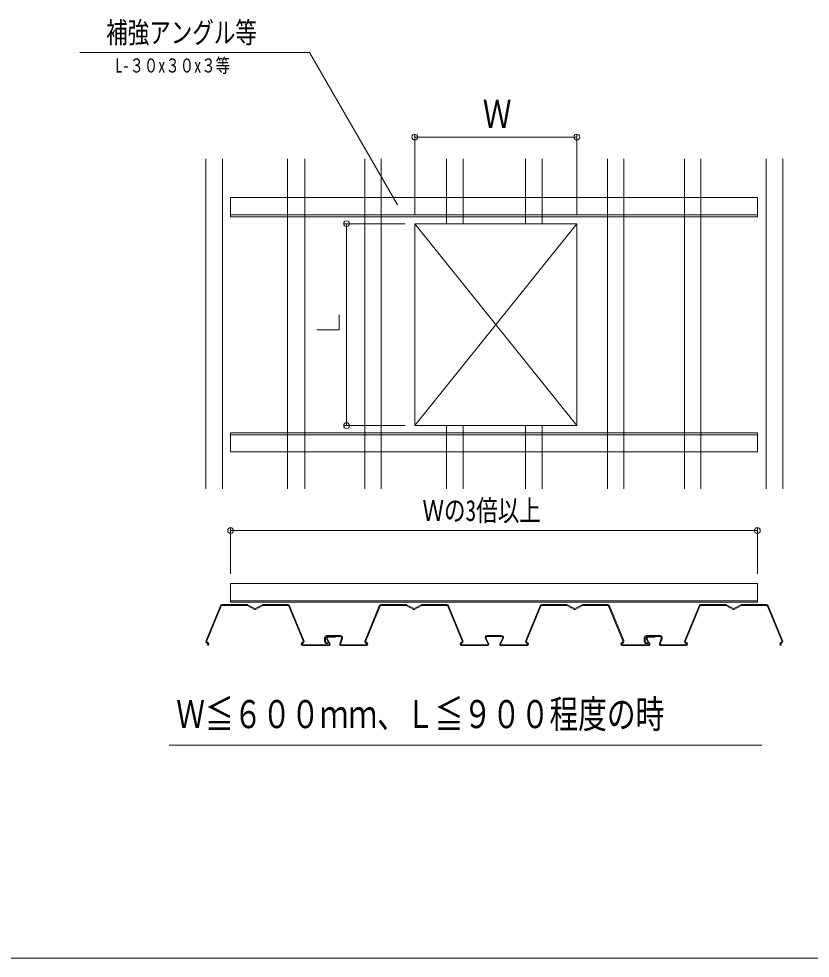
# Model space of a CAD drawing. Units: millimetres on the paper. Extents: x -292 to 292, y -205 to 205.
# Drawn here: x -4.4 to 43.5, y -46.4 to 10.4 of the extents above; entities that cross this region are included whole.
import ezdxf
from ezdxf.enums import TextEntityAlignment as Align

# ---------------------------------------------------------------- set-up
doc = ezdxf.new("R2010")
doc.units = ezdxf.units.MM
doc.linetypes.add('USER1', pattern=[3, 1.5, -1.5])
doc.layers.add('0-2_M1-0', color=7, linetype='Continuous', lineweight=18)
doc.layers.add('0-6_M2-2-0', color=7, linetype='Continuous', lineweight=18)
doc.styles.add('ＭＳ ゴシック', font='')
doc.styles.get('ＭＳ ゴシック').set_extended_font_data('MS Gothic')

msp = doc.modelspace()

# ---------------------------------------------------------------- linework, layer by layer
at = {"layer": '0-2_M1-0'}
for p, q in [((13.228, 8.376), (-0.666, 8.376)), ((13.228, 8.376), (18.547, -0.838)), ((19.585, -1.398), (19.585, 3.439)), ((29.39, -1.398), (29.39, 3.439)), ((19.585, 3.265), (29.39, 3.265)), ((6.956, 1.943), (6.956, -18.017)), ((7.951, 1.943), (7.951, -18.017)), ((11.899, 1.943), (11.899, -0.4)), ((12.944, 1.943), (12.944, -0.4)), ((16.569, 1.943), (16.569, -0.4)), ((17.563, 1.943), (17.563, -0.4)), ((21.511, 1.943), (21.511, -0.4)), ((22.507, 1.943), (22.507, -0.4)), ((26.293, 1.943), (26.293, -0.4)), ((27.289, 1.943), (27.289, -0.4)), ((31.237, 1.943), (31.237, -0.4)), ((32.222, 1.943), (32.222, -0.4)), ((35.902, 1.943), (35.902, -0.4)), ((36.897, 1.943), (36.897, -0.4)), ((40.845, 1.943), (40.845, -18.017)), ((41.84, 1.943), (41.84, -18.017)), ((8.449, -0.4), (40.306, -0.4)), ((8.449, -1.558), (8.449, -0.4)), ((40.306, -1.558), (40.306, -0.4)), ((8.449, -1.442), (40.306, -1.442)), ((8.449, -1.558), (40.306, -1.558)), ((11.899, -1.558), (11.899, -14.631)), ((12.944, -1.558), (12.944, -14.631)), ((16.569, -1.558), (16.569, -14.631)), ((17.563, -1.558), (17.563, -14.631)), ((21.511, -1.558), (21.511, -1.977)), ((22.507, -1.558), (22.507, -1.977)), ((26.293, -1.558), (26.293, -1.977)), ((27.289, -1.558), (27.289, -1.977)), ((31.237, -1.558), (31.237, -14.631)), ((32.222, -1.558), (32.222, -14.631)), ((35.902, -1.558), (35.902, -14.631)), ((36.897, -1.558), (36.897, -14.631)), ((19.006, -1.977), (15.289, -1.977)), ((15.463, -1.977), (15.463, -14.194)), ((29.39, -1.977), (19.585, -14.194)), ((29.39, -14.194), (19.585, -1.977)), ((19.006, -14.194), (15.289, -14.194)), ((21.511, -14.194), (21.511, -14.631)), ((22.507, -14.194), (22.507, -14.631)), ((26.293, -14.194), (26.293, -14.631)), ((27.289, -14.194), (27.289, -14.631)), ((8.449, -14.631), (40.306, -14.631)), ((8.449, -15.788), (8.449, -14.631)), ((8.449, -14.746), (40.306, -14.746)), ((40.306, -15.788), (40.306, -14.631)), ((8.449, -15.788), (40.306, -15.788)), ((11.899, -15.788), (11.899, -18.017)), ((12.944, -15.788), (12.944, -18.017)), ((16.569, -15.788), (16.569, -18.017)), ((17.563, -15.788), (17.563, -18.017)), ((21.511, -15.788), (21.511, -18.017)), ((22.507, -15.788), (22.507, -18.017)), ((26.293, -15.788), (26.293, -18.017)), ((27.289, -15.788), (27.289, -18.017)), ((31.237, -15.788), (31.237, -18.017)), ((32.222, -15.788), (32.222, -18.017)), ((35.902, -15.788), (35.902, -18.017)), ((36.897, -15.788), (36.897, -18.017)), ((8.449, -23.16), (8.449, -20.369)), ((40.306, -23.16), (40.306, -20.369)), ((8.449, -20.542), (40.306, -20.542)), ((8.449, -23.739), (8.449, -24.881)), ((8.449, -24.798), (40.306, -24.798)), ((8.449, -24.881), (40.306, -24.881)), ((7.831, -25.097), (6.965, -27.191)), ((7.879, -25.116), (7.013, -27.211)), ((7.951, -25.016), (9.419, -25.016)), ((7.951, -25.068), (9.419, -25.068)), ((9.456, -25.077), (9.888, -25.308)), ((9.48, -25.032), (9.913, -25.262)), ((9.937, -25.262), (10.369, -25.032)), ((9.961, -25.308), (10.394, -25.077)), ((10.43, -25.016), (11.899, -25.016)), ((10.43, -25.068), (11.899, -25.068)), ((11.971, -25.116), (12.836, -27.211)), ((12.019, -25.097), (12.884, -27.191)), ((17.444, -25.097), (16.578, -27.191)), ((17.491, -25.116), (16.626, -27.211)), ((17.563, -25.016), (19.032, -25.016)), ((17.563, -25.068), (19.032, -25.068)), ((19.068, -25.077), (19.501, -25.308)), ((19.093, -25.032), (19.525, -25.262)), ((19.55, -25.262), (19.982, -25.032)), ((19.574, -25.308), (20.007, -25.077)), ((20.043, -25.016), (21.511, -25.016)), ((20.043, -25.068), (21.511, -25.068)), ((21.583, -25.116), (22.449, -27.211)), ((21.631, -25.097), (22.497, -27.191)), ((27.169, -25.097), (26.303, -27.191)), ((27.217, -25.116), (26.351, -27.211)), ((27.289, -25.016), (28.757, -25.016)), ((27.289, -25.068), (28.757, -25.068)), ((28.793, -25.077), (29.226, -25.308)), ((28.818, -25.032), (29.25, -25.262)), ((29.275, -25.262), (29.707, -25.032)), ((29.299, -25.308), (29.732, -25.077)), ((29.768, -25.016), (31.237, -25.016)), ((29.768, -25.068), (31.237, -25.068)), ((31.308, -25.116), (32.174, -27.211)), ((31.356, -25.097), (32.222, -27.191)), ((36.778, -25.097), (35.912, -27.191)), ((36.825, -25.116), (35.96, -27.211)), ((36.897, -25.016), (38.366, -25.016)), ((36.897, -25.068), (38.366, -25.068)), ((38.402, -25.077), (38.835, -25.308)), ((38.427, -25.032), (38.859, -25.262)), ((38.884, -25.262), (39.316, -25.032)), ((38.908, -25.308), (39.34, -25.077)), ((39.377, -25.016), (40.845, -25.016)), ((39.377, -25.068), (40.845, -25.068)), ((40.917, -25.116), (41.783, -27.211)), ((40.965, -25.097), (41.831, -27.191)), ((14.135, -27.026), (14.135, -27.25)), ((14.187, -27.026), (14.187, -27.25)), ((14.264, -27.129), (14.422, -27.409)), ((14.265, -26.897), (15.085, -26.897)), ((14.265, -26.948), (15.085, -26.948)), ((14.309, -27.103), (14.468, -27.384)), ((14.377, -26.987), (14.767, -26.987)), ((15.159, -27.05), (15.047, -27.398)), ((15.208, -27.066), (15.096, -27.414)), ((23.859, -27.084), (24.021, -27.41)), ((23.906, -27.061), (24.068, -27.387)), ((23.975, -26.897), (24.825, -26.897)), ((23.975, -26.948), (24.825, -26.948)), ((24.894, -27.061), (24.732, -27.387)), ((24.941, -27.084), (24.779, -27.41)), ((33.469, -27.026), (33.469, -27.25)), ((33.521, -27.026), (33.521, -27.25)), ((33.599, -26.897), (34.419, -26.897)), ((33.599, -26.948), (34.419, -26.948)), ((33.602, -27.129), (33.76, -27.409)), ((33.647, -27.103), (33.805, -27.384)), ((33.715, -26.987), (34.105, -26.987)), ((34.493, -27.05), (34.38, -27.398)), ((34.542, -27.066), (34.43, -27.414)), ((7.002, -27.339), (7.076, -27.402)), ((7.035, -27.3), (7.109, -27.362)), ((12.815, -27.3), (12.74, -27.362)), ((12.848, -27.339), (12.774, -27.402)), ((12.79, -27.448), (14.4, -27.448)), ((12.79, -27.5), (14.4, -27.5)), ((14.265, -27.328), (14.339, -27.328)), ((15.121, -27.448), (16.672, -27.448)), ((15.121, -27.5), (16.672, -27.5)), ((16.614, -27.339), (16.688, -27.402)), ((16.648, -27.3), (16.722, -27.362)), ((22.427, -27.3), (22.353, -27.362)), ((22.461, -27.339), (22.386, -27.402)), ((22.403, -27.448), (23.998, -27.448)), ((22.403, -27.5), (23.998, -27.5)), ((24.802, -27.448), (26.397, -27.448)), ((24.802, -27.5), (26.397, -27.5)), ((26.339, -27.339), (26.414, -27.402)), ((26.373, -27.3), (26.447, -27.362)), ((32.152, -27.3), (32.078, -27.362)), ((32.186, -27.339), (32.112, -27.402)), ((32.128, -27.448), (33.738, -27.448)), ((32.128, -27.5), (33.738, -27.5)), ((33.599, -27.328), (33.673, -27.328)), ((34.455, -27.448), (36.006, -27.448)), ((34.455, -27.5), (36.006, -27.5)), ((35.948, -27.339), (36.022, -27.402)), ((35.982, -27.3), (36.056, -27.362)), ((41.761, -27.3), (41.687, -27.362)), ((41.795, -27.339), (41.72, -27.402)), ((4.743, -33.523), (40.568, -33.523))]:
    msp.add_line(p, q, dxfattribs=at)
at = {"layer": '0-2_M1-0', "linetype": 'USER1'}
for p, q in [((11.899, -0.4), (11.899, -1.558)), ((12.944, -0.4), (12.944, -1.558)), ((16.569, -0.4), (16.569, -1.558)), ((17.563, -0.4), (17.563, -1.558)), ((21.511, -0.4), (21.511, -1.558)), ((22.507, -0.4), (22.507, -1.558)), ((26.293, -0.4), (26.293, -1.558)), ((27.289, -0.4), (27.289, -1.558)), ((31.237, -0.4), (31.237, -1.558)), ((32.222, -0.4), (32.222, -1.558)), ((35.902, -0.4), (35.902, -1.558)), ((36.897, -0.4), (36.897, -1.558)), ((11.899, -14.631), (11.899, -15.788)), ((12.944, -14.631), (12.944, -15.788)), ((16.569, -14.631), (16.569, -15.788)), ((17.563, -14.631), (17.563, -15.788)), ((21.511, -14.631), (21.511, -15.788)), ((22.507, -14.631), (22.507, -15.788)), ((26.293, -14.631), (26.293, -15.788)), ((27.289, -14.631), (27.289, -15.788)), ((31.237, -14.631), (31.237, -15.788)), ((32.222, -14.631), (32.222, -15.788)), ((35.902, -14.631), (35.902, -15.788)), ((36.897, -14.631), (36.897, -15.788))]:
    msp.add_line(p, q, dxfattribs=at)
at = {"layer": '0-2_M1-0'}
msp.add_lwpolyline([(19.585, -1.977), (29.39, -1.977), (29.39, -14.194), (19.585, -14.194)], close=True, dxfattribs=at)
for points in [[(15.009, -7.497), (15.009, -8.394), (13.664, -8.394)], [(8.449, -23.739), (40.306, -23.739), (40.306, -24.881)], [(14.377, -26.936), (14.767, -26.936), (14.767, -26.987)], [(33.715, -26.936), (34.105, -26.936), (34.105, -26.987)], [(14.265, -27.38), (14.339, -27.38), (14.339, -27.328)], [(33.599, -27.38), (33.673, -27.38), (33.673, -27.328)]]:
    msp.add_lwpolyline(points, dxfattribs=at)
for centre in [(19.585, 3.265), (29.39, 3.265), (15.463, -1.977), (15.463, -14.194), (8.449, -20.542), (40.306, -20.542)]:
    msp.add_circle(centre, 0.174, dxfattribs=at)
for centre, radius, start, end in [((7.951, -25.146), 0.13, 90, 157.5404), ((7.951, -25.146), 0.0778, 90, 157.5404), ((9.419, -25.146), 0.13, 61.9275, 90), ((9.419, -25.146), 0.0778, 61.9275, 90), ((9.925, -25.239), 0.0778, 241.9275, 298.0725), ((9.925, -25.239), 0.0259, 241.9275, 298.0725), ((10.43, -25.146), 0.13, 90, 118.0725), ((10.43, -25.146), 0.0778, 90, 118.0725), ((11.899, -25.146), 0.13, 22.4596, 90), ((11.899, -25.146), 0.0778, 22.4596, 90), ((17.563, -25.146), 0.13, 90, 157.5404), ((17.563, -25.146), 0.0778, 90, 157.5404), ((19.032, -25.146), 0.13, 61.9275, 90), ((19.032, -25.146), 0.0778, 61.9275, 90), ((19.537, -25.239), 0.0778, 241.9275, 298.0725), ((19.537, -25.239), 0.0259, 241.9275, 298.0725), ((20.043, -25.146), 0.13, 90, 118.0725), ((20.043, -25.146), 0.0778, 90, 118.0725), ((21.511, -25.146), 0.13, 22.4596, 90), ((21.511, -25.146), 0.0778, 22.4596, 90), ((27.289, -25.146), 0.13, 90, 157.5404), ((27.289, -25.146), 0.0778, 90, 157.5404), ((28.757, -25.146), 0.13, 61.9275, 90), ((28.757, -25.146), 0.0778, 61.9275, 90), ((29.263, -25.239), 0.0778, 241.9275, 298.0725), ((29.263, -25.239), 0.0259, 241.9275, 298.0725), ((29.768, -25.146), 0.13, 90, 118.0725), ((29.768, -25.146), 0.0778, 90, 118.0725), ((31.237, -25.146), 0.13, 22.4596, 90), ((31.237, -25.146), 0.0778, 22.4596, 90), ((36.897, -25.146), 0.13, 90, 157.5404), ((36.897, -25.146), 0.0778, 90, 157.5404), ((38.366, -25.146), 0.13, 61.9275, 90), ((38.366, -25.146), 0.0778, 61.9275, 90), ((38.871, -25.239), 0.0778, 241.9275, 298.0725), ((38.871, -25.239), 0.0259, 241.9275, 298.0725), ((39.377, -25.146), 0.13, 90, 118.0725), ((39.377, -25.146), 0.0778, 90, 118.0725), ((40.845, -25.146), 0.13, 22.4596, 90), ((40.845, -25.146), 0.0778, 22.4596, 90), ((7.085, -27.24), 0.13, 157.5404, 229.9218), ((7.085, -27.24), 0.0778, 157.5404, 229.9218), ((12.764, -27.24), 0.0778, 310.0782, 22.4596), ((12.764, -27.24), 0.13, 310.0782, 22.4596), ((14.265, -27.026), 0.13, 90, 180), ((14.265, -27.25), 0.13, 180, 270), ((14.265, -27.026), 0.0778, 90, 180), ((14.265, -27.25), 0.0778, 180, 270), ((14.377, -27.065), 0.13, 90, 209.4572), ((14.377, -27.065), 0.0778, 90, 209.4572), ((15.085, -27.026), 0.13, 342.0721, 90), ((15.085, -27.026), 0.0778, 342.0721, 90), ((16.698, -27.24), 0.13, 157.5404, 229.9218), ((16.698, -27.24), 0.0778, 157.5404, 229.9218), ((22.377, -27.24), 0.0778, 310.0782, 22.4596), ((22.377, -27.24), 0.13, 310.0782, 22.4596), ((23.975, -27.026), 0.13, 90, 206.4125), ((23.975, -27.026), 0.0778, 90, 206.4125), ((24.825, -27.026), 0.13, 0, 90), ((24.825, -27.026), 0.0778, 0, 90), ((24.825, -27.026), 0.0778, 333.5875, 0), ((24.825, -27.026), 0.13, 333.5875, 0), ((26.423, -27.24), 0.13, 157.5404, 229.9218), ((26.423, -27.24), 0.0778, 157.5404, 229.9218), ((32.102, -27.24), 0.0778, 310.0782, 22.4596), ((32.102, -27.24), 0.13, 310.0782, 22.4596), ((33.599, -27.026), 0.13, 90, 180), ((33.599, -27.25), 0.13, 180, 270), ((33.599, -27.026), 0.0778, 90, 180), ((33.599, -27.25), 0.0778, 180, 270), ((33.715, -27.065), 0.13, 90, 209.4572), ((33.715, -27.065), 0.0778, 90, 209.4572), ((34.419, -27.026), 0.13, 342.0721, 90), ((34.419, -27.026), 0.0778, 342.0721, 90), ((36.032, -27.24), 0.13, 157.5404, 229.9218), ((36.032, -27.24), 0.0778, 157.5404, 229.9218), ((41.711, -27.24), 0.0778, 310.0782, 22.4596), ((41.711, -27.24), 0.13, 310.0782, 22.4596), ((7.059, -27.422), 0.0778, 270, 0), ((7.059, -27.422), 0.0259, 270, 0), ((7.059, -27.422), 0.0259, 0, 49.9218), ((7.059, -27.422), 0.0778, 0, 49.9218), ((12.79, -27.422), 0.0778, 130.0782, 180), ((12.79, -27.422), 0.0778, 180, 270), ((12.79, -27.422), 0.0259, 130.0782, 180), ((12.79, -27.422), 0.0259, 180, 270), ((14.4, -27.422), 0.0778, 270, 29.4572), ((14.4, -27.422), 0.0259, 270, 29.4572), ((15.121, -27.422), 0.0778, 162.0721, 270), ((15.121, -27.422), 0.0259, 162.0721, 270), ((16.672, -27.422), 0.0778, 270, 0), ((16.672, -27.422), 0.0259, 270, 0), ((16.672, -27.422), 0.0259, 0, 49.9218), ((16.672, -27.422), 0.0778, 0, 49.9218), ((22.403, -27.422), 0.0778, 130.0782, 180), ((22.403, -27.422), 0.0778, 180, 270), ((22.403, -27.422), 0.0259, 130.0782, 180), ((22.403, -27.422), 0.0259, 180, 270), ((23.998, -27.422), 0.0778, 270, 0), ((23.998, -27.422), 0.0259, 270, 0), ((23.998, -27.422), 0.0259, 0, 26.4125), ((23.998, -27.422), 0.0778, 0, 26.4125), ((24.802, -27.422), 0.0778, 153.5875, 270), ((24.802, -27.422), 0.0259, 153.5875, 270), ((26.397, -27.422), 0.0778, 270, 0), ((26.397, -27.422), 0.0259, 270, 0), ((26.397, -27.422), 0.0259, 0, 49.9218), ((26.397, -27.422), 0.0778, 0, 49.9218), ((32.128, -27.422), 0.0778, 130.0782, 180), ((32.128, -27.422), 0.0778, 180, 270), ((32.128, -27.422), 0.0259, 130.0782, 180), ((32.128, -27.422), 0.0259, 180, 270), ((33.738, -27.422), 0.0778, 270, 29.4572), ((33.738, -27.422), 0.0259, 270, 29.4572), ((34.455, -27.422), 0.0778, 162.0721, 270), ((34.455, -27.422), 0.0259, 162.0721, 270), ((36.006, -27.422), 0.0778, 270, 0), ((36.006, -27.422), 0.0259, 270, 0), ((36.006, -27.422), 0.0259, 0, 49.9218), ((36.006, -27.422), 0.0778, 0, 49.9218), ((41.737, -27.422), 0.0778, 130.0782, 180), ((41.737, -27.422), 0.0778, 180, 270), ((41.737, -27.422), 0.0259, 130.0782, 180), ((41.737, -27.422), 0.0259, 180, 270)]:
    msp.add_arc(centre, radius, start, end, dxfattribs=at)
at = {"layer": '0-6_M2-2-0'}
msp.add_line((-54.026, -46.41), (292, -46.41), dxfattribs=at)

# ---------------------------------------------------------------- texts
at = {"layer": '0-2_M1-0', "style": 'ＭＳ ゴシック', "width": 0.75}
for s, height, p in [('補強アングル等', 1.273, (0.923, 8.568)), ('L-３０x３０x３等', 0.8488, (1.468, 6.912)), ('Ｗ', 1.698, (23.7, 3.305)), ('Ｗの3倍以上', 1.273, (20.052, -20.345)), ('Ｗ≦６００ｍｍ、Ｌ≦９００程度の時', 1.698, (5.159, -33.002))]:
    msp.add_text(s, height=height, dxfattribs=at).set_placement(p, align=Align.BOTTOM_LEFT)

doc.saveas('drawing.dxf')
